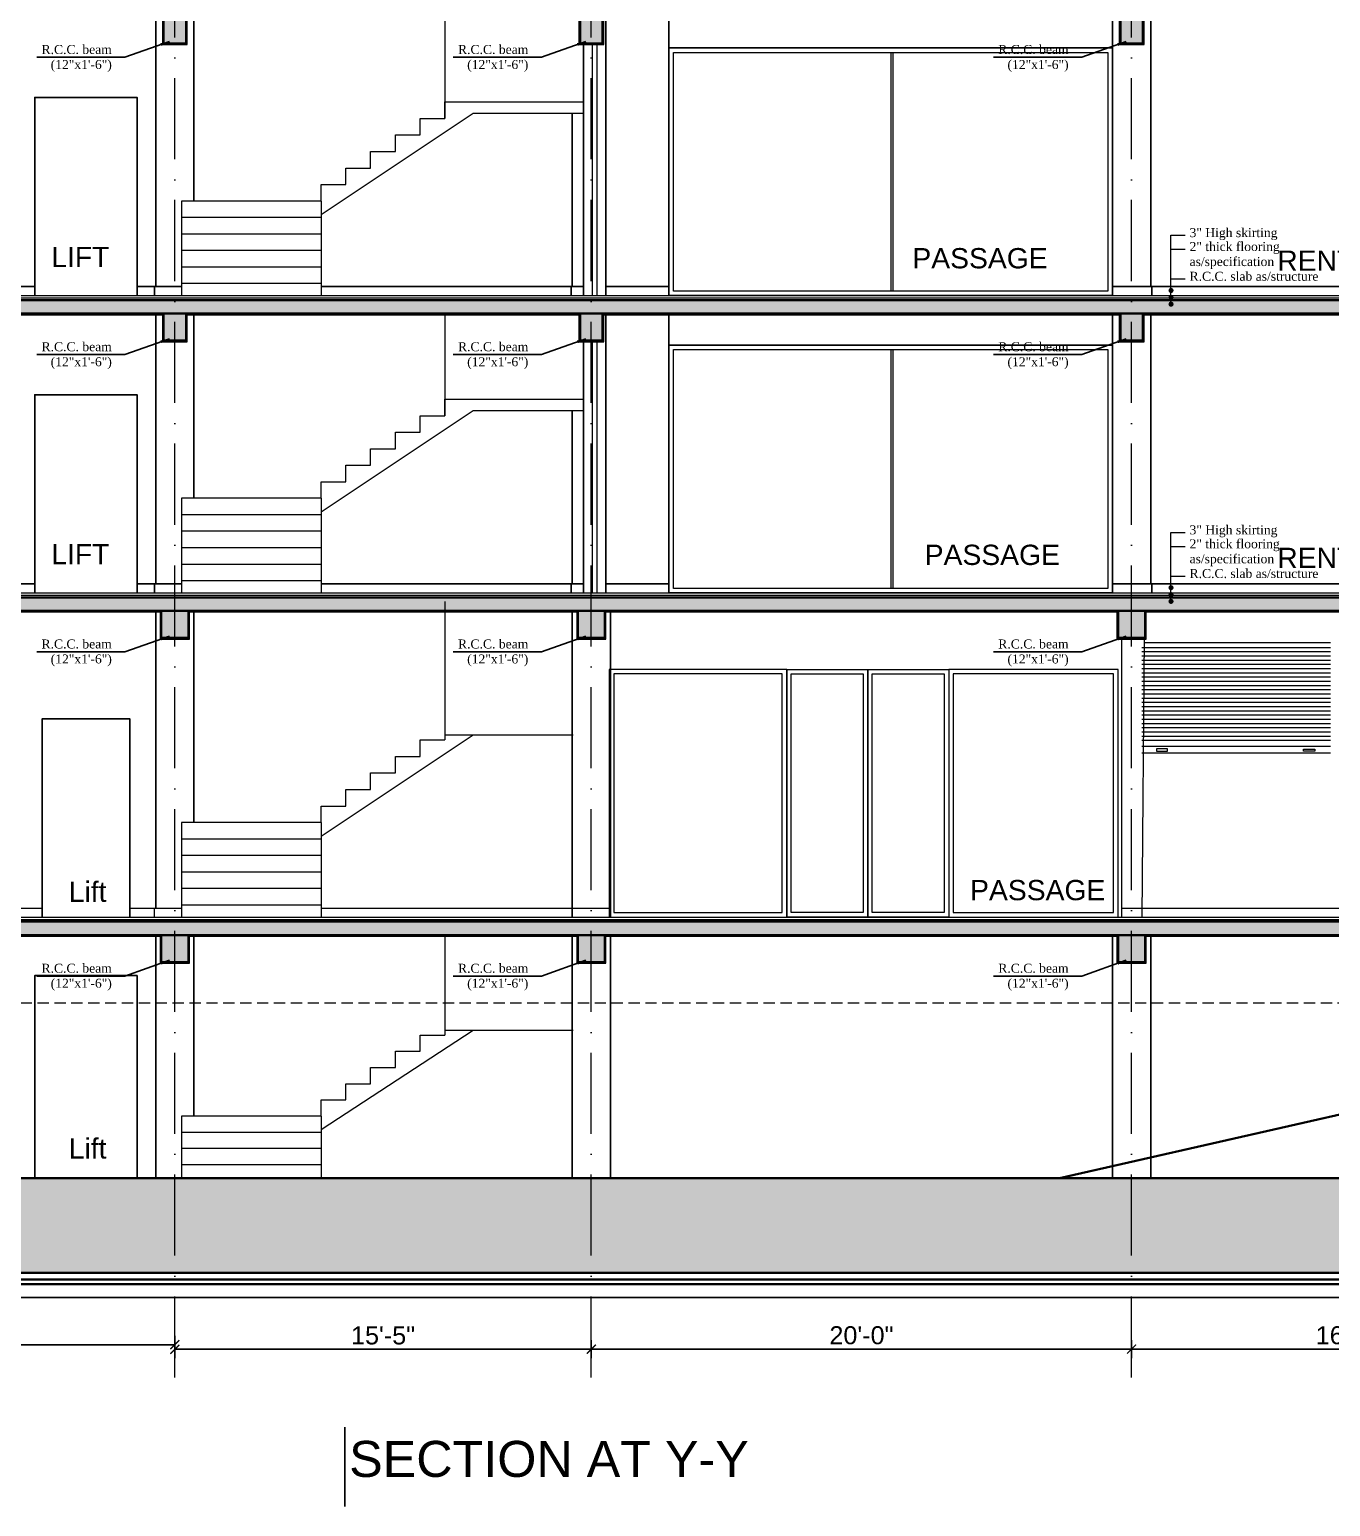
# Model space of a CAD drawing. Header units: inches. Extents: x 10755 to 33653, y -10992 to 10708.
# Drawn here: x 21117 to 21695, y 1429 to 2085 of the extents above; entities that cross this region are included whole.
import ezdxf

# ---------------------------------------------------------------- set-up
doc = ezdxf.new("R2010")
doc.units = ezdxf.units.IN
doc.header["$MEASUREMENT"] = 0
doc.linetypes.add('ACAD_ISO10W100', pattern=[18, 12, -3, 0, -3])
doc.linetypes.add('DASHED', pattern=[0.75, 0.5, -0.25])
for name, color, linetype, lineweight in [('arrow', 4, 'Continuous', 9), ('centerline', 9, 'ACAD_ISO10W100', 5), ('dimension center - 8', 134, 'Continuous', 13), ('door', 15, 'Continuous', 18), ('Elevation 1', 21, 'Continuous', 25), ('elevation2', 151, 'Continuous', 18), ('elevation3', 122, 'Continuous', 25), ('hatch', 33, 'Continuous', 5), ('hatch 2', 8, 'Continuous', 13), ('hatch3', 43, 'Continuous', 5), ('Pillar', 11, 'Continuous', 25), ('PLASTER', 50, 'Continuous', 9), ('stair', 3, 'Continuous', 15), ('STAIRCASE', 143, 'Continuous', 15), ('text-1-4', 6, 'Continuous', 13), ('title text 1', 113, 'Continuous', 25), ('txt', 7, 'Continuous', 15), ('wall', 1, 'Continuous', 35)]:
    doc.layers.add(name, color=color, linetype=linetype, lineweight=lineweight)
doc.styles.add('arial', font='arial.ttf')
doc.styles.add('Prajwal', font='stylu.ttf', dxfattribs={"height": 9})
doc.styles.get("Standard").update_dxf_attribs({"font": 'arial.ttf'})
doc.dimstyles.new('1-4(p) arrow', dxfattribs={"dimtxt": 4, "dimasz": 4, "dimexe": 0, "dimexo": 0, "dimgap": 2, "dimtad": 1, "dimdec": 3, "dimzin": 0, "dimdsep": 46, "dimlunit": 4, "dimtxsty": 'arial', "dimblk": 'DOT', "dimcen": 0, "dimclrd": 4, "dimclre": 3, "dimclrt": 6, "dimadec": 0, "dimazin": 0, "dimtfac": 0.5, "dimtdec": 3, "dimtix": 1, "dimtofl": 0, "dimtmove": 0, "dimatfit": 3, "dimfxl": 0, "dimtolj": 1, "dimtzin": 0, "dimlwe": -1, "dimarcsym": 0})
doc.dimstyles.new('S8', dxfattribs={"dimscale": 8, "dimtxt": 1, "dimasz": 0.5, "dimexe": 0.5, "dimexo": 0.5, "dimgap": 0.25, "dimtad": 1, "dimzin": 3, "dimdsep": 46, "dimlunit": 4, "dimtxsty": 'Standard', "dimblk": 'ARCHTICK', "dimcen": 0, "dimclrd": 256, "dimclre": 256, "dimclrt": 6, "dimadec": 0, "dimazin": 0, "dimtfac": 0.5, "dimtix": 1, "dimtmove": 1, "dimatfit": 3, "dimfxl": 0.5, "dimfxlon": 1, "dimfrac": 1, "dimtolj": 1, "dimtzin": 0, "dimarcsym": 1})

# ---------------------------------------------------------------- blocks, each defined once
blk = doc.blocks.new('wewerr')
at = {"layer": 'hatch', "linetype": 'Continuous', "ltscale": 30}
for points in [[(193533.81, -5219.8), (193523.81, -5219.8), (193523.81, -5231.8), (193533.81, -5231.8)], [(193683.81, -5219.8), (193673.81, -5219.8), (193673.81, -5231.8), (193683.81, -5231.8)], [(193899.81, -5219.8), (193889.81, -5219.8), (193889.81, -5231.8), (193899.81, -5231.8)], [(194084.81, -5219.8), (194074.81, -5219.8), (194074.81, -5231.8), (194084.81, -5231.8)], [(194324.81, -5219.8), (194314.81, -5219.8), (194314.81, -5231.8), (194324.81, -5231.8)], [(194516.81, -5219.8), (194506.81, -5219.8), (194506.81, -5231.8), (194516.81, -5231.8)]]:
    blk.add_hatch(color=256, dxfattribs=at).paths.add_polyline_path(points)
at = {"layer": 'hatch 2', "linetype": 'Continuous', "ltscale": 30}
blk.add_hatch(color=256, dxfattribs=at).paths.add_polyline_path([(194519.81, -5219.8), (194519.81, -5213.8), (193520.81, -5213.8), (193520.81, -5219.8)])
h = blk.add_hatch(dxfattribs=at)
h.set_pattern_fill('ANSI32', color=256, scale=10, style=0)
h.set_pattern_definition([(45, (172868.0908, -7178.3252), (-2.6516504, 2.6516504), []), (45, (172869.8586, -7178.3252), (-2.6516504, 2.6516504), [])])
h.paths.add_polyline_path([(193528.81, -5231.8), (193523.81, -5231.8), (193523.81, -5218.8), (193520.81, -5218.8), (193520.81, -5345.8), (193528.81, -5345.8)])
h = blk.add_hatch(dxfattribs=at)
h.set_pattern_fill('ANSI32', color=256, scale=10, style=0)
h.set_pattern_definition([(45, (-2e-05, 421.004), (-2.65165043, 2.65165043), []), (45, (1.7677, 421.004), (-2.65165043, 2.65165043), [])])
h.paths.add_polyline_path([(193811.95, -5249.3), (193820.95, -5249.3), (193820.95, -5219.8), (193811.95, -5219.8)])
at = {"layer": 'door', "ltscale": 30}
for p, q in [((194080.37, -5343.8), (194080.37, -5231.8)), ((194082.37, -5343.8), (194082.37, -5231.8)), ((193815.52, -5343.8), (193815.52, -5253.3)), ((193817.52, -5343.8), (193817.52, -5253.3))]:
    blk.add_line(p, q, dxfattribs=at)
at = {"layer": 'Elevation 1'}
blk.add_lwpolyline([(193832.58, -5343.8), (193832.58, -5255.8), (193878.05, -5255.8), (193878.05, -5343.8)], dxfattribs=at)
at = {"layer": 'elevation3', "linetype": 'Continuous'}
for p, q in [((193832.58, -5255.8), (193832.58, -5343.8)), ((193878.05, -5255.8), (193878.05, -5343.8))]:
    blk.add_line(p, q, dxfattribs=at)
at = {"layer": 'hatch 2', "ltscale": 30}
blk.add_circle((193801.99, -5287.13), 7.47, dxfattribs=at)
blk.add_circle((193801.99, -5287.13), 7.47, dxfattribs=at)
at = {"layer": 'Pillar', "linetype": 'Continuous', "ltscale": 30}
for p, q in [((193537.31, -5339.8), (193537.31, -5219.8)), ((193670.31, -5339.8), (193670.31, -5219.8)), ((193687.31, -5339.8), (193687.31, -5219.8)), ((193886.31, -5339.8), (193886.31, -5219.8)), ((193903.31, -5301.8), (193903.31, -5219.8)), ((194086.31, -5220.3), (194086.31, -5343.8)), ((194114.31, -5343.8), (194114.31, -5220.3)), ((194311.31, -5343.8), (194311.31, -5219.8)), ((194328.31, -5339.8), (194328.31, -5219.8)), ((194503.31, -5339.8), (194503.31, -5219.8)), ((194520.31, -5339.8), (194520.31, -5219.8)), ((194076.31, -5232.3), (194076.31, -5343.8)), ((194071.31, -5339.8), (194071.31, -5262.8)), ((193530.81, -5339.8), (193811.45, -5339.8)), ((193537.81, -5343.8), (193537.81, -5339.8)), ((193669.81, -5343.8), (193669.81, -5339.8)), ((193687.81, -5343.8), (193687.81, -5339.8)), ((193821.45, -5339.8), (193832.58, -5339.8)), ((193878.05, -5339.8), (193897.81, -5339.8)), ((193885.81, -5343.8), (193885.81, -5339.8)), ((193959.79, -5339.8), (194076.31, -5339.8)), ((194070.81, -5343.8), (194070.81, -5339.8)), ((194086.31, -5339.8), (194114.31, -5339.8)), ((194311.31, -5339.8), (194328.81, -5339.8)), ((194328.81, -5343.8), (194328.81, -5339.8)), ((194328.81, -5339.8), (194520.81, -5339.8)), ((194502.81, -5343.8), (194502.81, -5339.8)), ((194520.81, -5343.8), (194520.81, -5339.8))]:
    blk.add_line(p, q, dxfattribs=at)
at = {"layer": 'PLASTER', "linetype": 'Continuous', "ltscale": 30}
blk.add_line((193811.45, -5253.8), (193821.45, -5253.8), dxfattribs=at)
for points in [[(193520.31, -5220.3), (193520.31, -5345.8)], [(193530.31, -5343.8), (193530.31, -5232.3), (193534.31, -5232.3), (193534.31, -5220.3), (193673.31, -5220.3), (193673.31, -5232.3), (193684.31, -5232.3), (193684.31, -5220.3), (193811.45, -5220.3), (193811.45, -5343.8)], [(193821.45, -5343.8), (193821.45, -5220.3), (193889.31, -5220.3), (193889.31, -5232.3), (193900.31, -5232.3), (193900.31, -5220.3), (194074.31, -5220.3), (194074.31, -5232.3), (194085.31, -5232.3), (194085.31, -5220.3), (194091.31, -5220.3), (194091.31, -5220.3), (194104.31, -5220.3), (194104.31, -5220.3), (194314.31, -5220.3), (194314.31, -5232.3), (194325.31, -5232.3), (194325.31, -5220.3), (194506.31, -5220.3), (194506.31, -5232.3), (194517.31, -5232.3), (194517.31, -5220.3)]]:
    blk.add_lwpolyline(points, dxfattribs=at)
at = {"layer": 'stair', "ltscale": 5}
for p, q in [((193529.81, -5343.8), (194520.81, -5343.8)), ((193529.81, -5344.8), (194520.81, -5344.8))]:
    blk.add_line(p, q, dxfattribs=at)
blk.add_lwpolyline([(193530.81, -5343.8), (193530.31, -5343.8), (193530.31, -5339.8), (193530.81, -5339.8)], close=True, dxfattribs=at)
at = {"layer": 'STAIRCASE', "linetype": 'Continuous', "ltscale": 30}
for p, q in [((194014.8, -5219.8), (194014.8, -5262.8)), ((194014.8, -5262.8), (194014.8, -5265.14)), ((193897.81, -5301.8), (193897.81, -5343.8)), ((193959.79, -5301.8), (193897.81, -5301.8)), ((193959.79, -5301.8), (193959.79, -5343.8)), ((193959.79, -5309.14), (193897.81, -5309.14)), ((193959.79, -5316.47), (193897.81, -5316.47)), ((193959.79, -5323.8), (193897.81, -5323.8)), ((193959.79, -5331.14), (193897.81, -5331.14)), ((193959.79, -5338.47), (193897.81, -5338.47))]:
    blk.add_line(p, q, dxfattribs=at)
for points in [[(194014.8, -5265.14), (194014.8, -5257.8), (194076.31, -5257.8), (194076.31, -5257.8)], [(193959.79, -5307.81), (194027.3, -5262.8), (194076.31, -5262.8)], [(194003.79, -5272.47), (194003.79, -5265.14), (194014.8, -5265.14), (194014.8, -5265.14)], [(193992.79, -5279.8), (193992.79, -5272.47), (194003.79, -5272.47), (194003.79, -5272.47)], [(193981.79, -5287.14), (193981.79, -5279.8), (193992.79, -5279.8), (193992.79, -5279.8)], [(193970.79, -5294.47), (193970.79, -5287.14), (193981.79, -5287.14), (193981.79, -5287.14)], [(193959.79, -5301.8), (193959.79, -5294.47), (193970.79, -5294.47), (193970.79, -5294.47)]]:
    blk.add_lwpolyline(points, dxfattribs=at)
at = {"layer": 'wall', "linetype": 'Continuous', "ltscale": 30}
for p, q in [((193520.81, -5213.8), (193902.81, -5213.8)), ((193902.81, -5213.8), (194519.81, -5213.8)), ((194071.81, -5213.8), (194519.81, -5213.8)), ((193520.81, -5345.8), (193520.81, -5219.8)), ((193523.81, -5219.8), (193520.81, -5219.8)), ((193533.81, -5219.8), (194519.81, -5219.8)), ((193811.95, -5219.8), (193811.95, -5253.3)), ((193820.95, -5219.8), (193820.95, -5253.3)), ((193531.81, -5231.8), (193523.81, -5231.8)), ((193529.81, -5345.8), (193529.81, -5231.69)), ((193811.95, -5249.3), (193820.95, -5249.3)), ((193811.95, -5253.3), (193820.95, -5253.3)), ((193520.81, -5345.8), (193529.81, -5345.8))]:
    blk.add_line(p, q, dxfattribs=at)
blk.add_lwpolyline([(193533.81, -5219.8), (193533.81, -5231.8), (193523.81, -5231.8), (193523.81, -5219.8)], dxfattribs=at)
for points in [[(193673.81, -5219.8), (193683.81, -5219.8), (193683.81, -5231.8), (193673.81, -5231.8)], [(193889.81, -5219.8), (193899.81, -5219.8), (193899.81, -5231.8), (193889.81, -5231.8)], [(194074.81, -5219.8), (194084.81, -5219.8), (194084.81, -5231.8), (194074.81, -5231.8)], [(194314.81, -5219.8), (194324.81, -5219.8), (194324.81, -5231.8), (194314.81, -5231.8)], [(194506.81, -5219.8), (194516.81, -5219.8), (194516.81, -5231.8), (194506.81, -5231.8)]]:
    blk.add_lwpolyline(points, close=True, dxfattribs=at)
at = {"layer": 'title text 1', "insert": (193796.49, -5282.91), "char_height": 7, "width": 6.48014975013211e-13, "attachment_point": 1, "rotation": 359.95632, "style": 'Prajwal'}
blk.add_mtext('\\pi-5.632;{\\fArial|b0|i0|c0|p34;D4}', dxfattribs=at)
blk.add_mtext('\\pi-5.632;{\\fArial|b0|i0|c0|p34;D4}', dxfattribs=at)
at = {"layer": 'txt', "linetype": 'Continuous', "char_height": 9, "attachment_point": 2, "style": 'arial'}
for s, insert, width in [('RENTABLE SPACE', (193633.2, -5323.28), 112.6637), ('LIFT', (193852.84, -5322.15), 40.9246), ('RENTABLE SPACE', (194440.72, -5323.78), 178.6637)]:
    blk.add_mtext(s, dxfattribs=dict(at, insert=insert, width=width))
blk = doc.blocks.new('_Dot')
at = {"color": 0, "linetype": 'ByBlock', "lineweight": -2}
blk.add_line((-0.5, 0), (-1, 0), dxfattribs=at)
at = {"color": 0, "linetype": 'ByBlock', "const_width": 0.5}
blk.add_lwpolyline([(-0.25, 0, 1), (0.25, 0, 1)], format="xyb", close=True, dxfattribs=at)
blk = doc.blocks.new('_ArchTick')
at = {"color": 0, "const_width": 0.15}
blk.add_lwpolyline([(-0.5, -0.5), (0.5, 0.5)], dxfattribs=at)
blk = doc.blocks.new('*D3288')
at = {"layer": 'Defpoints', "color": 0, "transparency": 16777216}
for p in [(20965.46, 1530.61), (21181.46, 1513.45), (21181.46, 1500.63)]:
    blk.add_point(p, dxfattribs=at)
at = {"layer": 'dimension center - 8', "lineweight": -2, "transparency": 16777216}
for p, q in [((20965.46, 1504.63), (20965.46, 1496.63)), ((21181.46, 1504.63), (21181.46, 1496.63)), ((20965.46, 1500.63), (21181.46, 1500.63))]:
    blk.add_line(p, q, dxfattribs=at)
at = {"layer": 'dimension center - 8', "lineweight": -2, "transparency": 16777216, "xscale": 4, "yscale": 4, "zscale": 4, "rotation": 180}
blk.add_blockref('_ArchTick', (20965.46, 1500.63), dxfattribs=at)
at = {"layer": 'dimension center - 8', "lineweight": -2, "transparency": 16777216, "xscale": 4, "yscale": 4, "zscale": 4}
blk.add_blockref('_ArchTick', (21181.46, 1500.63), dxfattribs=at)
at = {"layer": 'dimension center - 8', "color": 6, "transparency": 16777216, "insert": (21073.46, 1506.71), "char_height": 8, "attachment_point": 5}
blk.add_mtext('\\A1;18\'-0"', dxfattribs=at)
blk = doc.blocks.new('*D3289')
at = {"layer": 'Defpoints', "color": 0, "transparency": 16777216}
for p in [(21366.46, 1515.24), (21181.46, 1513.45), (21366.46, 1498.62)]:
    blk.add_point(p, dxfattribs=at)
at = {"layer": 'dimension center - 8', "lineweight": -2, "transparency": 16777216}
for p, q in [((21181.46, 1502.62), (21181.46, 1494.62)), ((21366.46, 1502.62), (21366.46, 1494.62)), ((21181.46, 1498.62), (21366.46, 1498.62))]:
    blk.add_line(p, q, dxfattribs=at)
at = {"layer": 'dimension center - 8', "lineweight": -2, "transparency": 16777216, "xscale": 4, "yscale": 4, "zscale": 4, "rotation": 180}
blk.add_blockref('_ArchTick', (21181.46, 1498.62), dxfattribs=at)
at = {"layer": 'dimension center - 8', "lineweight": -2, "transparency": 16777216, "xscale": 4, "yscale": 4, "zscale": 4}
blk.add_blockref('_ArchTick', (21366.46, 1498.62), dxfattribs=at)
at = {"layer": 'dimension center - 8', "color": 6, "transparency": 16777216, "insert": (21273.96, 1504.7), "char_height": 8, "attachment_point": 5}
blk.add_mtext('\\A1;15\'-5"', dxfattribs=at)
blk = doc.blocks.new('*D3290')
at = {"layer": 'Defpoints', "color": 0, "transparency": 16777216}
for p in [(21366.46, 1515.24), (21606.46, 1511.6), (21606.46, 1498.7)]:
    blk.add_point(p, dxfattribs=at)
at = {"layer": 'dimension center - 8', "lineweight": -2, "transparency": 16777216}
for p, q in [((21366.46, 1502.7), (21366.46, 1494.7)), ((21606.46, 1502.7), (21606.46, 1494.7)), ((21366.46, 1498.7), (21606.46, 1498.7))]:
    blk.add_line(p, q, dxfattribs=at)
at = {"layer": 'dimension center - 8', "lineweight": -2, "transparency": 16777216, "xscale": 4, "yscale": 4, "zscale": 4, "rotation": 180}
blk.add_blockref('_ArchTick', (21366.46, 1498.7), dxfattribs=at)
at = {"layer": 'dimension center - 8', "lineweight": -2, "transparency": 16777216, "xscale": 4, "yscale": 4, "zscale": 4}
blk.add_blockref('_ArchTick', (21606.46, 1498.7), dxfattribs=at)
at = {"layer": 'dimension center - 8', "color": 6, "transparency": 16777216, "insert": (21486.46, 1504.78), "char_height": 8, "attachment_point": 5}
blk.add_mtext('\\A1;20\'-0"', dxfattribs=at)
blk = doc.blocks.new('*D3291')
at = {"layer": 'Defpoints', "color": 0, "transparency": 16777216}
for p in [(21606.46, 1511.6), (21798.46, 1514.46), (21798.46, 1498.7)]:
    blk.add_point(p, dxfattribs=at)
at = {"layer": 'dimension center - 8', "lineweight": -2, "transparency": 16777216}
for p, q in [((21606.46, 1502.7), (21606.46, 1494.7)), ((21798.46, 1502.7), (21798.46, 1494.7)), ((21606.46, 1498.7), (21798.46, 1498.7))]:
    blk.add_line(p, q, dxfattribs=at)
at = {"layer": 'dimension center - 8', "lineweight": -2, "transparency": 16777216, "xscale": 4, "yscale": 4, "zscale": 4, "rotation": 180}
blk.add_blockref('_ArchTick', (21606.46, 1498.7), dxfattribs=at)
at = {"layer": 'dimension center - 8', "lineweight": -2, "transparency": 16777216, "xscale": 4, "yscale": 4, "zscale": 4}
blk.add_blockref('_ArchTick', (21798.46, 1498.7), dxfattribs=at)
at = {"layer": 'dimension center - 8', "color": 6, "transparency": 16777216, "insert": (21702.46, 1504.78), "char_height": 8, "attachment_point": 5}
blk.add_mtext('\\A1;16\'-0"', dxfattribs=at)

msp = doc.modelspace()

# ---------------------------------------------------------------- hatches: boundary and pattern name
at = {"layer": 'hatch', "linetype": 'Continuous', "ltscale": 30}
for points in [[(21187.459, 1826.522), (21175.459, 1826.522), (21175.459, 1814.522), (21187.459, 1814.522)], [(21372.459, 1826.522), (21360.459, 1826.522), (21360.459, 1814.522), (21372.459, 1814.522)], [(21612.459, 1826.522), (21600.459, 1826.522), (21600.459, 1814.522), (21612.459, 1814.522)], [(21187.459, 1682.522), (21175.459, 1682.522), (21175.459, 1670.522), (21187.459, 1670.522)], [(21372.459, 1682.522), (21360.459, 1682.522), (21360.459, 1670.522), (21372.459, 1670.522)], [(21612.459, 1682.522), (21600.459, 1682.522), (21600.459, 1670.522), (21612.459, 1670.522)]]:
    msp.add_hatch(color=256, dxfattribs=at).paths.add_polyline_path(points)
at = {"layer": 'hatch'}
h = msp.add_hatch(color=256, dxfattribs=at)
h.dxf.hatch_style = 1
h.paths.add_polyline_path([(20807.459, 1574.522), (20807.459, 1532.522), (22046.128, 1532.522), (22046.128, 1574.522)])
at = {"layer": 'hatch 2', "linetype": 'Continuous', "ltscale": 30}
for points in [[(21806.459, 1826.522), (21806.459, 1832.522), (20807.459, 1832.522), (20807.459, 1826.522)], [(20807.459, 1688.522), (20807.459, 1682.762), (21189.459, 1682.403), (21789.959, 1682.642), (21789.959, 1688.522)]]:
    msp.add_hatch(color=256, dxfattribs=at).paths.add_polyline_path(points)

# ---------------------------------------------------------------- linework, layer by layer
at = {"layer": 'arrow', "linetype": 'Continuous'}
for p, q in [((21623.841, 1962.431), (21623.841, 1993.329)), ((21623.841, 1993.329), (21630.298, 1993.329)), ((21623.841, 1987.153), (21630.298, 1987.153)), ((21623.841, 1973.946), (21630.298, 1973.946)), ((21623.841, 1830.431), (21623.841, 1861.329)), ((21623.841, 1861.329), (21630.298, 1861.329)), ((21623.841, 1855.153), (21630.298, 1855.153)), ((21623.841, 1841.946), (21630.298, 1841.946))]:
    msp.add_line(p, q, dxfattribs=at)
at = {"layer": 'centerline', "ltscale": 3}
for p, q in [((21181.459, 1486.103), (21181.459, 2608.798)), ((21366.459, 1486.103), (21366.459, 2608.798)), ((21606.459, 1486.103), (21606.459, 2608.798))]:
    msp.add_line(p, q, dxfattribs=at)
at = {"layer": 'Defpoints', "linetype": 'Continuous', "ltscale": 30}
msp.add_line((20807.459, 1521.522), (22046.128, 1521.522), dxfattribs=at)
at = {"layer": 'Elevation 1'}
for points in [[(21122.476, 1690.522), (21122.476, 1778.522), (21161.476, 1778.522), (21161.476, 1690.522)], [(21119.233, 1574.522), (21119.233, 1664.522), (21164.707, 1664.522), (21164.707, 1574.522)]]:
    msp.add_lwpolyline(points, dxfattribs=at)
at = {"layer": 'elevation2'}
for p, q in [((21597.959, 2076.522), (21400.959, 2076.522)), ((21499.459, 2074.522), (21499.459, 1968.522)), ((21500.459, 2074.522), (21500.459, 1968.522)), ((21597.959, 1944.522), (21400.959, 1944.522)), ((21499.459, 1942.522), (21499.459, 1836.522)), ((21500.459, 1942.522), (21500.459, 1836.522)), ((21601.959, 1814.522), (21601.959, 1690.522)), ((21611.959, 1814.522), (21610.959, 1690.522)), ((21612.459, 1812.504), (21694.786, 1812.504)), ((21453.238, 1800.522), (21453.238, 1690.522)), ((21489.238, 1800.522), (21489.238, 1690.522)), ((21525.238, 1800.522), (21525.238, 1690.522)), ((21694.768, 1766.312), (21610.959, 1766.312)), ((21694.768, 1766.312), (21612.459, 1766.312)), ((21694.768, 1763.312), (21610.959, 1763.312)), ((21694.768, 1763.312), (21612.459, 1763.312))]:
    msp.add_line(p, q, dxfattribs=at)
for points in [[(21597.959, 1966.522), (21400.959, 1966.522), (21400.959, 2076.522), (21597.959, 2076.522)], [(21595.959, 1968.522), (21402.959, 1968.522), (21402.959, 2074.522), (21595.959, 2074.522)], [(21597.959, 1834.522), (21400.959, 1834.522), (21400.959, 1944.522), (21597.959, 1944.522)], [(21595.959, 1836.522), (21402.959, 1836.522), (21402.959, 1942.522), (21595.959, 1942.522)], [(21453.238, 1800.522), (21374.459, 1800.522), (21374.459, 1690.522), (21453.238, 1690.522)], [(21451.238, 1798.522), (21376.459, 1798.522), (21376.459, 1692.522), (21451.238, 1692.522)], [(21453.238, 1800.522), (21489.238, 1800.522), (21489.238, 1690.522), (21453.238, 1690.522)], [(21455.238, 1798.522), (21487.238, 1798.522), (21487.238, 1692.522), (21455.238, 1692.522)], [(21489.238, 1800.522), (21525.238, 1800.522), (21525.238, 1690.522), (21489.238, 1690.522)], [(21491.238, 1798.522), (21523.238, 1798.522), (21523.238, 1692.522), (21491.238, 1692.522)], [(21525.238, 1690.522), (21600.459, 1690.522), (21600.459, 1800.522), (21525.238, 1800.522)], [(21527.238, 1692.522), (21598.459, 1692.522), (21598.459, 1798.522), (21527.238, 1798.522)], [(21617.44, 1764.235), (21622.44, 1764.235), (21622.44, 1765.235), (21617.44, 1765.235)], [(21687.876, 1764.149), (21682.876, 1764.149), (21682.876, 1765.149), (21687.876, 1765.149)]]:
    msp.add_lwpolyline(points, close=True, dxfattribs=at)
at = {"layer": 'elevation3', "linetype": 'Continuous'}
for p, q in [((21122.476, 1778.522), (21122.476, 1690.522)), ((21161.476, 1778.522), (21161.476, 1690.522)), ((21119.233, 1664.522), (21119.233, 1574.522)), ((21164.707, 1664.522), (21164.707, 1574.522))]:
    msp.add_line(p, q, dxfattribs=at)
at = {"layer": 'hatch'}
for p, q in [((21610.959, 1810.301), (21694.785, 1810.301)), ((21610.959, 1808.426), (21694.785, 1808.426)), ((21610.959, 1806.551), (21694.785, 1806.551)), ((21610.959, 1804.676), (21694.785, 1804.676)), ((21610.959, 1802.801), (21694.785, 1802.801)), ((21610.959, 1800.926), (21694.785, 1800.926)), ((21610.959, 1799.051), (21694.785, 1799.051)), ((21610.959, 1797.176), (21694.785, 1797.176)), ((21610.959, 1795.301), (21694.785, 1795.301)), ((21610.959, 1793.426), (21694.785, 1793.426)), ((21610.959, 1791.551), (21694.785, 1791.551)), ((21610.959, 1789.676), (21694.785, 1789.676)), ((21610.959, 1787.801), (21694.785, 1787.801)), ((21610.959, 1785.926), (21694.785, 1785.926)), ((21610.959, 1784.051), (21694.785, 1784.051)), ((21610.959, 1782.176), (21694.785, 1782.176)), ((21610.959, 1780.301), (21694.785, 1780.301)), ((21610.959, 1778.426), (21694.785, 1778.426)), ((21610.959, 1776.551), (21694.785, 1776.551)), ((21610.959, 1774.676), (21694.785, 1774.676)), ((21610.959, 1772.801), (21694.785, 1772.801)), ((21610.959, 1770.926), (21694.785, 1770.926)), ((21610.959, 1769.051), (21694.785, 1769.051))]:
    msp.add_line(p, q, dxfattribs=at)
at = {"layer": 'hatch3', "linetype": 'DASHED', "lineweight": 0, "ltscale": 10}
for p, q in [((20587.918, 1964.522), (22329.789, 1964.522)), ((20587.975, 1964.522), (21421.586, 1964.522)), ((20587.918, 1832.522), (22329.789, 1832.522)), ((20587.975, 1832.522), (21421.586, 1832.522)), ((20587.918, 1688.522), (22329.789, 1688.522)), ((20587.975, 1652.522), (22329.789, 1652.522))]:
    msp.add_line(p, q, dxfattribs=at)
at = {"layer": 'hatch3', "linetype": 'DASHED', "lineweight": 0, "ltscale": 85}
msp.add_line((21449.98, 1832.522), (21806.459, 1832.522), dxfattribs=at)
at = {"layer": 'Pillar', "linetype": 'Continuous', "ltscale": 30}
for p, q in [((21172.959, 1694.522), (21172.959, 1826.022)), ((21189.959, 1732.522), (21189.959, 1826.022)), ((21357.959, 1690.522), (21357.959, 1826.022)), ((21374.959, 1690.522), (21374.959, 1826.022)), ((21172.959, 1574.522), (21172.959, 1682.522)), ((21189.959, 1602.122), (21189.959, 1682.522)), ((21357.959, 1574.522), (21357.959, 1682.522)), ((21374.959, 1574.522), (21374.959, 1682.522)), ((21597.959, 1574.522), (21597.959, 1682.522)), ((21614.959, 1574.522), (21614.959, 1682.522))]:
    msp.add_line(p, q, dxfattribs=at)
at = {"layer": 'PLASTER', "linetype": 'Continuous', "ltscale": 30}
for points in [[(20971.959, 1826.022), (21174.959, 1826.022), (21174.959, 1814.022), (21187.959, 1814.022), (21187.959, 1826.022), (21359.959, 1826.022), (21359.959, 1814.022), (21372.959, 1814.022), (21372.959, 1826.022), (21377.959, 1826.022), (21377.959, 1826.022), (21390.959, 1826.022), (21390.959, 1826.022), (21599.959, 1826.022), (21599.959, 1814.022), (21612.959, 1814.022), (21612.959, 1826.022), (21793.959, 1826.022)], [(20971.959, 1682.022), (21174.959, 1682.022), (21174.959, 1670.022), (21187.959, 1670.022), (21187.959, 1682.022), (21359.959, 1682.022), (21359.959, 1670.022), (21372.959, 1670.022), (21372.959, 1682.022), (21377.959, 1682.022), (21377.959, 1682.022), (21390.959, 1682.022), (21390.959, 1682.022), (21599.959, 1682.022), (21599.959, 1670.022), (21612.959, 1670.022), (21612.959, 1682.022), (21793.959, 1682.022)]]:
    msp.add_lwpolyline(points, dxfattribs=at)
at = {"layer": 'stair', "ltscale": 5}
for p, q in [((20816.959, 1694.522), (21122.476, 1694.522)), ((21161.476, 1694.522), (21184.459, 1694.522)), ((21172.459, 1690.522), (21172.459, 1694.522)), ((21246.444, 1694.522), (21374.459, 1694.522)), ((21601.959, 1694.522), (21703.785, 1694.522)), ((20746.963, 1690.522), (21806.959, 1690.522)), ((20747.463, 1689.522), (21806.459, 1689.522))]:
    msp.add_line(p, q, dxfattribs=at)
at = {"layer": 'STAIRCASE', "linetype": 'Continuous', "ltscale": 30}
for p, q in [((21301.458, 1830.677), (21301.458, 1771.522)), ((21246.444, 1726.513), (21313.958, 1771.522)), ((21301.458, 1771.522), (21358.459, 1771.522)), ((21301.458, 1771.522), (21301.458, 1769.188)), ((21184.459, 1732.522), (21184.459, 1690.522)), ((21246.444, 1732.522), (21184.459, 1732.522)), ((21246.444, 1732.522), (21246.444, 1690.522)), ((21246.444, 1725.189), (21184.459, 1725.189)), ((21246.444, 1717.856), (21184.459, 1717.856)), ((21246.444, 1710.522), (21184.459, 1710.522)), ((21246.444, 1703.189), (21184.459, 1703.189)), ((21246.444, 1695.856), (21184.459, 1695.856)), ((21301.48, 1688.522), (21358.569, 1688.522)), ((21301.48, 1638.122), (21301.48, 1682.522)), ((21246.444, 1596.148), (21313.978, 1640.322)), ((21301.48, 1640.322), (21358.459, 1640.322)), ((21246.444, 1602.122), (21184.459, 1602.122)), ((21184.459, 1602.122), (21184.459, 1574.522)), ((21246.444, 1602.122), (21246.444, 1574.522)), ((21246.444, 1594.922), (21184.459, 1594.922)), ((21246.444, 1587.722), (21184.459, 1587.722)), ((21246.444, 1580.522), (21184.459, 1580.522))]:
    msp.add_line(p, q, dxfattribs=at)
for points in [[(21290.444, 1761.856), (21290.444, 1769.189), (21301.458, 1769.188), (21301.458, 1769.188)], [(21279.444, 1754.522), (21279.444, 1761.856), (21290.444, 1761.856), (21290.444, 1761.856)], [(21268.444, 1747.189), (21268.444, 1754.522), (21279.444, 1754.522), (21279.444, 1754.522)], [(21257.444, 1739.856), (21257.444, 1747.189), (21268.444, 1747.189), (21268.444, 1747.189)], [(21246.444, 1732.522), (21246.444, 1739.856), (21257.444, 1739.856), (21257.444, 1739.856)], [(21290.444, 1630.922), (21290.444, 1638.122), (21301.444, 1638.122)], [(21279.444, 1623.722), (21279.444, 1630.922), (21290.444, 1630.922)], [(21268.444, 1616.522), (21268.444, 1623.722), (21279.444, 1623.722)], [(21257.444, 1609.322), (21257.444, 1616.522), (21268.444, 1616.522)], [(21246.444, 1602.122), (21246.444, 1609.322), (21257.444, 1609.322)]]:
    msp.add_lwpolyline(points, dxfattribs=at)
at = {"layer": 'text-1-4', "ltscale": 50, "const_width": 1.125}
for points in [[(21624.525, 1968.81, -1), (21623.4, 1968.81, -1)], [(21624.525, 1965.739, -1), (21623.4, 1965.739, -1)], [(21624.525, 1962.73, -1), (21623.4, 1962.73, -1)], [(21624.525, 1836.81, -1), (21623.4, 1836.81, -1)], [(21624.525, 1833.739, -1), (21623.4, 1833.739, -1)], [(21624.525, 1830.73, -1), (21623.4, 1830.73, -1)]]:
    msp.add_lwpolyline(points, format="xyb", close=True, dxfattribs=at)
at = {"layer": 'title text 1', "linetype": 'Continuous', "ltscale": 30}
msp.add_line((21256.94, 1464.005), (21256.94, 1428.797), dxfattribs=at)
at = {"layer": 'wall', "linetype": 'Continuous', "ltscale": 30}
for p, q in [((20807.459, 1832.522), (21189.459, 1832.522)), ((21189.459, 1832.522), (21806.459, 1832.522)), ((21358.459, 1832.522), (21806.459, 1832.522)), ((20807.459, 1826.522), (21806.459, 1826.522)), ((20807.459, 1688.522), (21189.459, 1688.522)), ((21189.459, 1688.522), (21806.459, 1688.522)), ((20807.459, 1682.522), (21189.459, 1682.522)), ((21189.459, 1682.522), (21806.459, 1682.522)), ((21789.959, 1623.627), (21574.459, 1574.522)), ((20807.459, 1574.522), (22082.409, 1574.522)), ((21427.568, 1574.522), (22046.128, 1574.522)), ((20807.459, 1532.522), (22046.128, 1532.522)), ((20807.459, 1529.522), (22046.128, 1529.522)), ((20807.459, 1527.522), (22046.128, 1527.522))]:
    msp.add_line(p, q, dxfattribs=at)
for points in [[(21175.459, 1826.522), (21187.459, 1826.522), (21187.459, 1814.522), (21175.459, 1814.522)], [(21360.459, 1826.522), (21372.459, 1826.522), (21372.459, 1814.522), (21360.459, 1814.522)], [(21600.459, 1826.522), (21612.459, 1826.522), (21612.459, 1814.522), (21600.459, 1814.522)], [(21175.459, 1682.522), (21187.459, 1682.522), (21187.459, 1670.522), (21175.459, 1670.522)], [(21360.459, 1682.522), (21372.459, 1682.522), (21372.459, 1670.522), (21360.459, 1670.522)], [(21600.459, 1682.522), (21612.459, 1682.522), (21612.459, 1670.522), (21600.459, 1670.522)]]:
    msp.add_lwpolyline(points, close=True, dxfattribs=at)

# ---------------------------------------------------------------- block references
at = {"layer": 'wall', "linetype": 'Continuous'}
for p in [(-172713.346, 7310.325), (-172713.346, 7178.325)]:
    msp.add_blockref('wewerr', p, dxfattribs=at)

# ---------------------------------------------------------------- texts
at = {"layer": 'text-1-4', "ltscale": 50, "char_height": 4, "width": 33.30159, "attachment_point": 3, "rotation": 0.073657}
for insert in [(21153.464, 2077.848), (21338.464, 2077.848), (21578.464, 2077.848), (21153.464, 1945.848), (21338.464, 1945.848), (21578.464, 1945.848), (21153.464, 1813.848), (21338.464, 1813.848), (21578.464, 1813.848), (21153.464, 1669.848), (21338.464, 1669.848), (21578.464, 1669.848)]:
    msp.add_mtext('{\\fTimes New Roman|b0|i0|c0|p18;R.C.C. beam (12"x1\'-6")}', dxfattribs=dict(at, insert=insert))
at = {"layer": 'text-1-4', "ltscale": 50, "char_height": 4, "width": 113.8795, "attachment_point": 1}
for s, insert in [('{\\fTimes New Roman|b0|i0|c0|p18;3" High skirting}', (21632.2, 1996.494)), ('{\\fTimes New Roman|b0|i0|c0|p18;2" thick flooring \\Pas/specification}', (21632.2, 1990.318)), ('{\\fTimes New Roman|b0|i0|c0|p18;R.C.C. slab as/structure}', (21632.2, 1977.111)), ('{\\fTimes New Roman|b0|i0|c0|p18;3" High skirting}', (21632.2, 1864.494)), ('{\\fTimes New Roman|b0|i0|c0|p18;2" thick flooring \\Pas/specification}', (21632.2, 1858.318)), ('{\\fTimes New Roman|b0|i0|c0|p18;R.C.C. slab as/structure}', (21632.2, 1845.111))]:
    msp.add_mtext(s, dxfattribs=dict(at, insert=insert))
at = {"layer": 'title text 1', "insert": (21258.893, 1457.911), "char_height": 12, "width": 232.09995, "attachment_point": 1, "style": 'Prajwal'}
msp.add_mtext('{\\fSansSerif|b0|i0|c2|p2;\\H1.333x;SECTION AT Y-Y}', dxfattribs=at)
at = {"layer": 'txt', "linetype": 'Continuous', "char_height": 9, "attachment_point": 2, "style": 'arial'}
for s, insert, width in [('PASSAGE', (21539.117, 1987.628), 178.66367), ('PASSAGE', (21544.583, 1855.905), 178.66367), ('Lift', (21142.739, 1706.303), 40.92458), ('PASSAGE', (21564.757, 1707.022), 178.66367), ('Lift', (21142.739, 1592.303), 40.92458)]:
    msp.add_mtext(s, dxfattribs=dict(at, insert=insert, width=width))

# ---------------------------------------------------------------- dimensions: what is measured, and where the dimension line sits
at = {"layer": 'dimension center - 8'}
for base, p1, p2, picture, middle in [((21181.459, 1500.625), (20965.459, 1530.611), (21181.459, 1513.445), '*D3288', (21073.459, 1506.71)), ((21366.459, 1498.618), (21181.459, 1513.445), (21366.459, 1515.24), '*D3289', (21273.959, 1504.703)), ((21606.459, 1498.697), (21366.459, 1515.24), (21606.459, 1511.599), '*D3290', (21486.459, 1504.781)), ((21798.459, 1498.697), (21606.459, 1511.599), (21798.459, 1514.461), '*D3291', (21702.459, 1504.781))]:
    dim = msp.add_linear_dim(base=base, p1=p1, p2=p2, dimstyle='S8', dxfattribs=at)
    dim.commit()
    dim.dimension.update_dxf_attribs({"geometry": picture, "text_midpoint": middle})

# ---------------------------------------------------------------- leaders
at = {"layer": 'arrow'}
for points in [[(21179.046, 2079.348), (21159.323, 2072.37), (21120.153, 2072.37)], [(21364.046, 2079.348), (21344.323, 2072.37), (21305.153, 2072.37)], [(21604.046, 2079.348), (21584.323, 2072.37), (21545.153, 2072.37)], [(21179.046, 1947.348), (21159.323, 1940.37), (21120.153, 1940.37)], [(21364.046, 1947.348), (21344.323, 1940.37), (21305.153, 1940.37)], [(21604.046, 1947.348), (21584.323, 1940.37), (21545.153, 1940.37)], [(21179.046, 1815.348), (21159.323, 1808.37), (21120.153, 1808.37)], [(21364.046, 1815.348), (21344.323, 1808.37), (21305.153, 1808.37)], [(21604.046, 1815.348), (21584.323, 1808.37), (21545.153, 1808.37)], [(21179.046, 1671.348), (21159.323, 1664.37), (21120.153, 1664.37)], [(21364.046, 1671.348), (21344.323, 1664.37), (21305.153, 1664.37)], [(21604.046, 1671.348), (21584.323, 1664.37), (21545.153, 1664.37)]]:
    msp.add_leader(points, dimstyle='1-4(p) arrow', override={"dimtad": 0}, dxfattribs=at)

doc.saveas('drawing.dxf')
